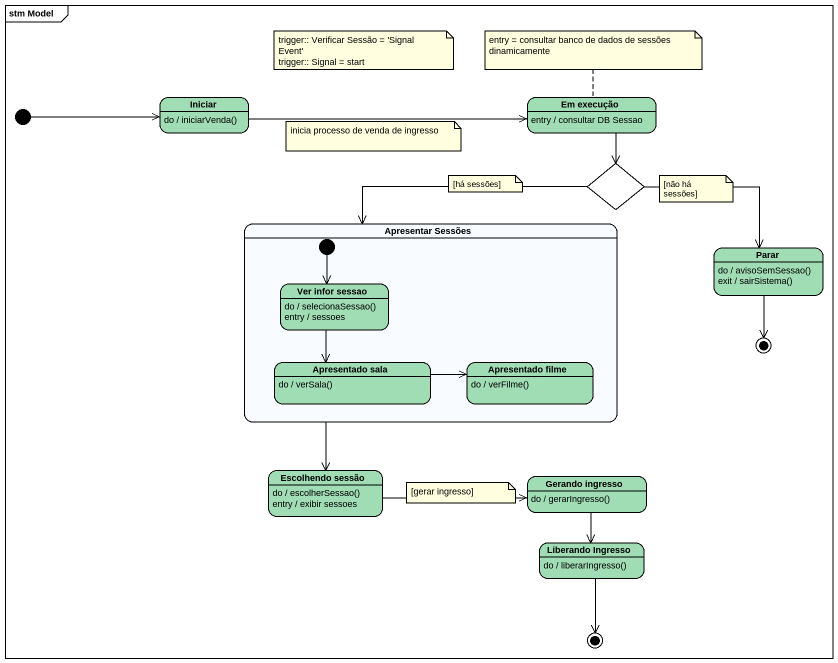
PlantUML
@startuml
mainframe stm Model
hide empty description
state Iniciar #A0DCB4
Iniciar : do / iniciarVenda()
state "Em execução" as Em_execução #A0DCB4
Em_execução : entry / consultar DB Sessao
state choice1 <<choice>>
state "Apresentar Sessões" as Apresentar_Sessões {
  state "Ver infor sessao" as Ver_infor_sessao #A0DCB4
  Ver_infor_sessao : do / selecionaSessao()
  Ver_infor_sessao : entry / sessoes
  state "Apresentado sala" as Apresentado_sala #A0DCB4
  Apresentado_sala : do / verSala()
  state "Apresentado filme" as Apresentado_filme #A0DCB4
  Apresentado_filme : do / verFilme()
  [*] --> Ver_infor_sessao
}
state Parar #A0DCB4
Parar : do / avisoSemSessao()
Parar : exit / sairSistema()
state final1 <<end>>
state "Escolhendo sessão" as Escolhendo_sessão #A0DCB4
Escolhendo_sessão : do / escolherSessao()
Escolhendo_sessão : entry / exibir sessoes
state "Gerando ingresso" as Gerando_ingresso #A0DCB4
Gerando_ingresso : do / gerarIngresso()
state "Liberando Ingresso" as Liberando_Ingresso #A0DCB4
Liberando_Ingresso : do / liberarIngresso()
state final2 <<end>>
[*] -right-> Iniciar
Iniciar -right-> Em_execução
Em_execução --> choice1
choice1 --> Apresentar_Sessões
choice1 -right-> Parar
Apresentar_Sessões --> Escolhendo_sessão
Parar --> final1
Ver_infor_sessao --> Apresentado_sala
Apresentado_sala -right-> Apresentado_filme
Escolhendo_sessão -right-> Gerando_ingresso
Gerando_ingresso --> Liberando_Ingresso
Liberando_Ingresso --> final2
note as N1
  trigger:: Verificar Sessão = 'Signal Event'
  trigger:: Signal = start
end note
note top of Em_execução : entry = consultar banco de dados de sessões dinamicamente
note as N3
  inicia processo de venda de ingresso
end note
note as N4
  [há sessões]
end note
note as N5
  [não há sessões]
end note
note as N6
  [gerar ingresso]
end note
@enduml
